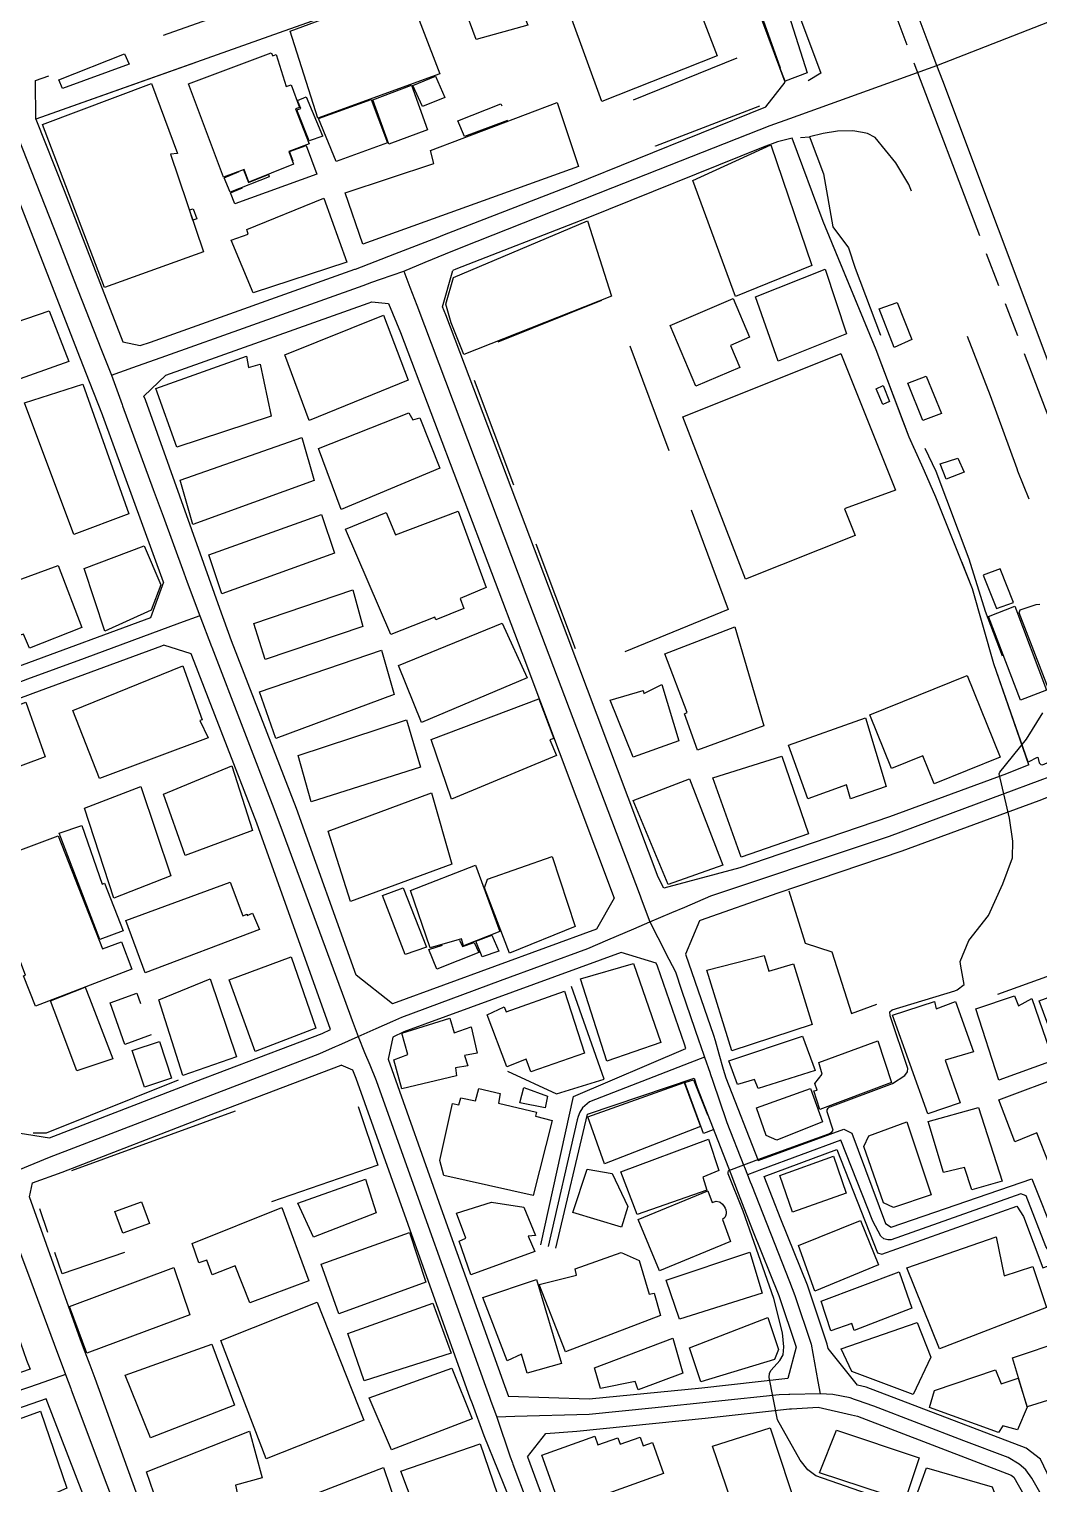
# Model space of a CAD drawing. Header units: millimetres. Extents: x 198785 to 203305, y 542885 to 545889.
# Drawn here: x 201760.7 to 201927, y 545447.5 to 545687 of the extents above; entities that cross this region are included whole.
import ezdxf

# ---------------------------------------------------------------- set-up
doc = ezdxf.new("R2010")
doc.units = ezdxf.units.MM
for name, pattern in [('FENCE_25K', [54.3, 28.7, -9.2, -16.4]), ('HIDDEN_BULD_25K', [28.8, 18.4, -10.4]), ('HIDDEN_IN_25K', [56.5, 36.5, -20]), ('HIDDEN_SIGUNGU_25K', [51.2, 30.4, -3.2, 5.6, -3.2, 5.6, -3.2])]:
    doc.linetypes.add(name, pattern=pattern)
for name, color, linetype in [('A0013114', 253, 'Continuous'), ('A0013117', 253, 'Continuous'), ('A0023214', 253, 'Continuous'), ('A0023217', 253, 'Continuous'), ('A0033324', 253, 'Continuous'), ('A0151224', 253, 'Continuous'), ('B0014111', 253, 'Continuous'), ('B0014112', 253, 'Continuous'), ('B0014113', 253, 'Continuous'), ('B0014114', 253, 'Continuous'), ('B0014116', 253, 'Continuous'), ('B0024120', 253, 'Continuous'), ('C0076117', 253, 'Continuous'), ('F0017111', 253, 'Continuous'), ('F0047224', 253, 'Continuous'), ('G0018113', 253, 'Continuous')]:
    doc.layers.add(name, color=color, linetype=linetype)

msp = doc.modelspace()

# ---------------------------------------------------------------- linework, layer by layer
at = {"layer": 'A0013114'}
for points in [[(201860.96, 545707.6), (201836.18, 545698.55), (201813.52, 545690.52), (201809.36, 545689.05), (201803.59, 545687.01), (201761.77, 545672.19), (201766.43, 545660.46), (201776.11, 545635.54), (201778.96, 545634.94), (201780.65, 545635.47), (201814.32, 545647.46), (201814.46, 545647.51), (201820.92, 545650.01), (201828.06, 545652.78), (201828.81, 545653.07), (201850.23, 545661.4), (201882, 545674.19), (201885.23, 545678.29), (201876.07, 545702.82), (201860.96, 545707.6)], [(201782.81, 545595.93), (201772.81, 545623.34), (201772.76, 545623.48), (201770.64, 545628.92), (201769.16, 545632.72), (201759.45, 545657.71), (201754.69, 545669.69), (201740.97, 545664.83), (201719.81, 545656.99)], [(201925.36, 545565.87), (201919.57, 545582.48), (201916.08, 545594.85), (201910, 545609.94), (201908.15, 545614.22), (201907.73, 545615.19), (201905.61, 545619.81), (201900.2, 545634.21), (201891.46, 545655.35), (201886.37, 545669.05), (201883.95, 545668.47), (201881.58, 545667.56), (201852.44, 545655.82), (201830.98, 545647.48), (201830.45, 545647.27)], [(201820.54, 545526.54), (201814.54, 545531.22), (201804.73, 545558.7), (201794.04, 545586.31), (201792.1, 545591.62), (201789.46, 545599.01), (201779.83, 545625.99), (201779.59, 545626.59), (201783.2, 545630.01), (201816.55, 545641.88), (201817.14, 545642.11)], [(201810.3, 545522.28), (201798.17, 545556.25), (201787.49, 545583.85), (201787.39, 545584.12)], [(201820.6, 545521.05), (201819.8, 545517.4), (201828.76, 545492.17), (201838.98, 545463.64), (201839.64, 545461.86)], [(201851.97, 545412.64), (201851.78, 545413.3), (201841.72, 545440.35), (201837.99, 545449.55), (201835.63, 545455.38), (201833.69, 545460.64), (201833.34, 545461.59), (201823.11, 545490.16), (201814.57, 545514.2), (201814, 545515.58), (201812.07, 545516.41)], [(201842.77, 545451.93), (201846.4, 545442.09), (201856.21, 545415.72), (201859.25, 545414.02)]]:
    msp.add_lwpolyline(points, dxfattribs=at)
at = {"layer": 'A0013117'}
for points in [[(201782.81, 545595.93), (201780.66, 545590.08), (201759.54, 545582.29), (201752.97, 545579.87), (201747.37, 545582.93), (201746.97, 545584.01), (201732.11, 545625.15), (201719.81, 545656.99)], [(201925.36, 545565.87), (201921.68, 545564.38), (201902.4, 545557.29), (201882.05, 545550.41), (201877.76, 545548.89), (201865.21, 545545.55), (201864.31, 545547.36), (201849.3, 545587.18), (201829.3, 545639.99), (201828.78, 545641.27), (201830.45, 545647.27)], [(201817.14, 545642.11), (201819.89, 545641.84), (201821.86, 545637.05), (201841.82, 545584.35), (201857.06, 545543.91), (201854.13, 545538.83), (201820.54, 545526.54)], [(201787.39, 545584.12), (201782.88, 545585.57), (201782.5, 545585.43), (201761.27, 545577.6), (201755.19, 545575.36), (201747.95, 545572.69), (201741.5, 545570.31), (201738.69, 545565.01), (201744.7, 545539.81), (201746.74, 545533.93), (201748.56, 545527.13), (201750.4, 545521.72), (201750.53, 545521.38), (201756.45, 545505.63), (201764.04, 545504.44), (201788.08, 545513.74), (201808.96, 545521.65), (201810.3, 545522.28)], [(201929.07, 545560.79), (201926.97, 545559.94), (201904.4, 545551.64), (201884.01, 545544.74), (201871.21, 545540.22), (201871.11, 545540.18), (201868.8, 545534.67), (201873.39, 545521.37), (201873.65, 545520.46), (201874.29, 545518.28), (201875.01, 545515.78), (201875.43, 545514.32), (201880.74, 545500.72), (201894.84, 545505.88), (201896.21, 545505.2), (201901.71, 545490.34), (201902.66, 545489.75), (201925.84, 545497.67), (201929.73, 545487.94), (201930.62, 545487.3), (201953.37, 545495.4)], [(201844.95, 545486.85), (201850.35, 545511.26), (201868.82, 545519.16), (201868.62, 545519.86), (201864.18, 545532.72), (201863.95, 545533.22), (201858.18, 545534.99), (201822.38, 545521.89), (201820.6, 545521.05)], [(201746.19, 545461.28), (201738.25, 545483.69), (201728.32, 545512.46), (201727.01, 545515.76), (201738.81, 545520.15), (201739.83, 545520.49), (201741.74, 545519.22), (201741.93, 545518.68), (201747.97, 545502.62), (201750.36, 545496.25), (201751.81, 545492.09), (201760.25, 545467.86), (201760.83, 545466.35), (201746.19, 545461.28)], [(201851.97, 545412.64), (201798.69, 545393.01), (201788.75, 545419), (201787.4, 545422.55), (201785.67, 545427.1), (201783.21, 545432.59), (201783.15, 545432.72), (201771.54, 545464.84), (201770.74, 545467.04), (201769.64, 545469.88), (201769.15, 545471.16), (201760.72, 545494.76), (201761.26, 545497.06), (201766.14, 545498.82), (201790.22, 545508.13), (201812.07, 545516.41)], [(201847.43, 545486.29), (201852.65, 545508.37), (201870.24, 545514.29), (201870.69, 545512.72), (201876.23, 545498.51), (201877.47, 545495.34), (201879.85, 545489.23), (201884.17, 545478.47), (201887, 545469.99), (201885.66, 545464.8), (201871.5, 545463.25), (201852.93, 545461.39), (201839.64, 545461.86)], [(201969.93, 545447.9), (201965.13, 545445.67), (201947.12, 545438.67), (201940.81, 545436.64), (201938.29, 545435.83), (201934.33, 545436.52), (201933.68, 545437.9), (201931.08, 545443.44), (201927.26, 545451.55), (201924.88, 545453.33), (201898.57, 545463.41), (201897.1, 545463.74), (201892.28, 545469.76), (201892.11, 545470.46), (201888.86, 545480.2), (201884.5, 545491.07), (201881.76, 545498.09), (201893.7, 545502.53), (201900.4, 545485.49), (201901.1, 545485.29), (201923.35, 545493.19), (201924.47, 545491.5), (201927.63, 545483.05), (201954.36, 545492.56)], [(201763.51, 545461.46), (201749.87, 545456.73), (201747.94, 545455.86), (201746.01, 545455), (201741.59, 545453.01), (201718.12, 545444.26), (201716.8, 545443.81), (201715.02, 545443.08), (201716.97, 545438.08), (201720.31, 545428.85), (201726.96, 545412.56), (201727.55, 545410.83), (201730.53, 545409.66), (201730.96, 545409.84), (201750.64, 545417.15), (201754.3, 545418.51), (201774.36, 545425.96), (201775.55, 545430.19), (201763.51, 545461.46)], [(201842.77, 545451.93), (201845.77, 545455.75), (201850.91, 545456.17), (201872.02, 545458.28), (201885.93, 545459.8), (201886.26, 545459.84), (201890.63, 545460.09), (201896.13, 545458.84), (201897.11, 545458.61), (201922.42, 545448.92), (201922.89, 545448.55), (201926.39, 545442.35), (201923.22, 545438.28), (201894.08, 545427.04), (201860.28, 545414.42), (201859.25, 545414.02)]]:
    msp.add_lwpolyline(points, dxfattribs=at)
at = {"layer": 'A0023214'}
for points in [[(201910.2, 545681.01), (201908.61, 545685.26), (201902.15, 545702.44), (201901.49, 545704.21), (201894.37, 545723.15), (201889.2, 545736.89)], [(201752.53, 545685.28), (201758.17, 545670.92), (201765.4, 545652.52), (201768.07, 545645.73), (201772.63, 545634.13), (201774.23, 545630.05)], [(201774.23, 545630.05), (201777.76, 545631.29), (201783.2, 545633.19), (201796.74, 545638.04), (201815.71, 545644.82), (201817.14, 545645.33), (201818.55, 545645.82), (201822.4, 545647.17), (201825.93, 545648.62), (201829.27, 545649.99), (201832.12, 545651.16), (201856.81, 545660.92), (201882.74, 545671.17), (201885.96, 545672.32), (201910.2, 545681.01)], [(202012.79, 545408.06), (201994.81, 545455.9), (201993.86, 545458.42), (201993.06, 545460.55), (201985.63, 545480.32), (201985.59, 545480.44), (201978.11, 545500.32), (201977.91, 545500.86), (201977.36, 545502.34), (201977.04, 545503.17), (201976.86, 545503.66), (201966.79, 545530.45), (201964.44, 545536.72), (201952.01, 545569.78), (201950.83, 545572.91), (201949.71, 545575.91), (201930.36, 545627.37), (201929.51, 545629.64), (201911.15, 545678.48), (201910.2, 545681.01)], [(201774.23, 545630.05), (201776.01, 545625.2), (201776.08, 545624.99), (201781.11, 545611.23), (201782.74, 545606.79), (201786.14, 545597.47), (201786.7, 545595.93), (201788.79, 545590.41), (201790.74, 545585.34), (201790.78, 545585.24), (201800.98, 545558.7), (201802.51, 545554.57), (201812.63, 545527.2), (201813.89, 545523.78), (201814.87, 545521.13), (201815.94, 545518.51), (201816.78, 545516.45), (201817.84, 545513.87), (201826.4, 545489.92), (201835.83, 545463.56), (201836.52, 545461.73), (201836.7, 545461.26), (201837.74, 545458.46), (201839.9, 545451.93), (201840.28, 545450.92), (201840.35, 545450.72), (201847.44, 545431.92)]]:
    msp.add_lwpolyline(points, dxfattribs=at)
at = {"layer": 'A0023217'}
for points in [[(201910.2, 545681.01), (201931.96, 545689.51), (201953.44, 545697.89), (201971.12, 545704.79), (201973.74, 545705.67), (201977.55, 545706.96), (201980.74, 545708.03)], [(201822.4, 545647.17), (201823.4, 545644.54), (201824.53, 545641.54), (201842.52, 545593.96), (201861.14, 545544.73), (201861.65, 545543.39), (201862.93, 545540)], [(201788.79, 545590.41), (201785.43, 545589.17), (201769.76, 545583.4), (201760.41, 545579.95), (201754.12, 545577.54), (201753.87, 545577.44), (201747.1, 545574.85)], [(201862.93, 545540), (201866.54, 545541.53), (201868.7, 545542.45), (201872.98, 545544.28), (201898.43, 545552.8), (201902.4, 545554.13), (201927.2, 545563.35), (201928.71, 545563.91), (201950.83, 545572.91), (201971.8, 545581.45), (201972.75, 545581.78), (201979.81, 545584.28), (201985.83, 545586.41), (201986.17, 545586.53), (201987.87, 545587.14)], [(201754.87, 545497.52), (201758.98, 545499.19), (201764.04, 545501.25), (201785.07, 545509.32), (201808.59, 545518.35), (201811.14, 545519.48), (201811.71, 545519.73), (201814.87, 545521.13), (201817.87, 545522.47), (201820.57, 545523.68), (201822.06, 545524.34), (201838.3, 545530.33), (201852.72, 545535.65), (201856.01, 545537.05), (201860.3, 545538.88), (201862.93, 545540)], [(201862.93, 545540), (201864.24, 545537.42), (201866.06, 545533.85), (201867.12, 545531.78), (201868.14, 545528.79), (201871.06, 545520.25), (201871.21, 545519.8), (201871.93, 545517.72)], [(201871.93, 545517.72), (201869.51, 545516.78), (201853, 545510.38), (201851.85, 545509.37), (201851.37, 545508.66), (201851.09, 545507.98), (201850.96, 545507.43), (201846.19, 545486.57)], [(201871.93, 545517.72), (201872.83, 545515.1), (201872.85, 545515.04), (201873.28, 545513.77), (201875.5, 545507.31), (201875.62, 545506.97), (201878.42, 545499.84), (201878.5, 545499.63), (201879, 545498.34)], [(201977.36, 545502.34), (201953.86, 545493.98), (201929.96, 545485.47), (201929.1, 545485.58), (201928.57, 545485.9), (201928.13, 545486.54), (201924.87, 545494.91), (201924.03, 545495.24), (201915.5, 545492.21), (201902.68, 545487.66), (201902.14, 545487.65), (201901.47, 545487.82), (201900.98, 545488.27), (201899.63, 545490.72), (201894.39, 545504.06), (201881.33, 545499.21), (201879, 545498.34)], [(201754.87, 545497.52), (201756.32, 545493.44), (201756.39, 545493.25), (201757.24, 545490.84), (201760.96, 545480.85), (201765.38, 545468.98), (201765.64, 545468.28), (201766.69, 545465.47)], [(201879, 545498.34), (201879.44, 545497.23), (201879.64, 545496.73), (201885.9, 545480.78), (201886.8, 545478.47), (201889.48, 545470.46), (201890.58, 545464.34), (201890.96, 545462.29)], [(201766.69, 545465.47), (201762.17, 545463.91), (201754.59, 545461.28), (201750.54, 545459.87), (201747.43, 545458.51), (201747.13, 545458.38), (201744.86, 545457.38)], [(201766.69, 545465.47), (201767.55, 545463.16), (201767.63, 545462.95), (201773.5, 545447.29), (201778.53, 545433.89), (201779.46, 545431.42), (201779.92, 545430.19), (201781.48, 545426.21)], [(201890.96, 545462.29), (201885.98, 545462.17), (201885.8, 545462.17), (201884.19, 545462.13), (201863.27, 545459.96), (201852.93, 545458.88), (201840.69, 545458.54), (201837.74, 545458.46)], [(201931.09, 545438.62), (201930.09, 545440.41), (201928.75, 545442.9), (201928.74, 545442.91), (201927.79, 545444.95), (201925.83, 545448.41), (201924.85, 545449.76), (201923.75, 545450.71), (201921.92, 545451.79), (201914.65, 545454.57), (201899.79, 545460.26), (201897.1, 545461.21), (201896.63, 545461.38), (201895.89, 545461.64), (201893.05, 545462.19), (201890.96, 545462.29)]]:
    msp.add_lwpolyline(points, dxfattribs=at)
at = {"layer": 'A0033324', "linetype": 'HIDDEN_IN_25K', "flags": 128}
for points in [[(201878.32, 545711.27), (201881.69, 545704.92), (201891.09, 545679.77), (201882, 545674.19), (201885.23, 545678.29), (201876.07, 545702.82), (201860.96, 545707.6), (201836.18, 545698.55), (201813.52, 545690.52), (201809.36, 545689.05), (201803.59, 545687.01), (201761.77, 545672.19), (201761.71, 545678.54), (201807.35, 545694.71), (201834.15, 545704.2), (201838.38, 545705.75), (201867.22, 545716.28), (201871.96, 545715.09), (201878.32, 545711.27)], [(201926.72, 545567.09), (201925.22, 545566.28), (201919.57, 545582.48), (201916.08, 545594.85), (201910, 545609.94), (201908.15, 545614.22), (201907.73, 545615.19), (201905.61, 545619.81), (201904.64, 545622.42), (201900.2, 545634.21), (201891.46, 545655.35), (201886.45, 545668.81), (201886.37, 545669.05), (201889.21, 545669.26), (201889.31, 545668.99), (201891.51, 545663.19), (201893.08, 545654.47), (201895.65, 545651), (201896.75, 545647.63), (201907.08, 545620.36), (201910.03, 545614.22), (201915.45, 545599.78), (201918.15, 545591.18), (201923.4, 545577.35), (201926.81, 545567.14), (201926.72, 545567.09)]]:
    msp.add_lwpolyline(points, dxfattribs=at)
at = {"layer": 'A0151224'}
for points in [[(201888.83, 545679.83), (201885.18, 545678.46), (201884.39, 545680.54), (201884.44, 545680.57), (201881.38, 545689.18), (201885.45, 545690.51), (201888.83, 545679.83)], [(201928.27, 545578.14), (201923.99, 545576.52), (201918.71, 545590.29), (201923.05, 545592), (201928.27, 545578.14)]]:
    msp.add_lwpolyline(points, dxfattribs=at)
at = {"layer": 'B0014111'}
for points in [[(201842.83, 545687.66), (201834.29, 545685.32), (201830.25, 545696.33), (201840.74, 545700.19), (201850.24, 545703.41), (201860.81, 545707.29), (201869.47, 545704.62), (201870.56, 545700.68), (201853.31, 545694.47), (201843.97, 545691.15), (201841.85, 545690.19), (201842.83, 545687.66)], [(201868.16, 545697.79), (201874.02, 545682.61), (201855.02, 545675.08), (201849.84, 545689.26), (201849.15, 545689), (201848.7, 545690.33), (201849.05, 545690.48), (201848.77, 545691.12), (201867.71, 545698.08), (201868.16, 545697.79)], [(201828.32, 545679.67), (201808.21, 545672.36), (201803.67, 545686.66), (201822.88, 545693.8), (201828.32, 545679.67)], [(201800.55, 545683.12), (201800.82, 545682.59), (201801.39, 545682.84), (201803.04, 545677.59), (201803.83, 545677.83), (201805.19, 545674.11), (201804.53, 545673.91), (201806.83, 545668.1), (201803.48, 545666.86), (201804.25, 545664.77), (201796.87, 545661.83), (201796.08, 545663.9), (201792.72, 545662.62), (201786.94, 545678.02), (201800.55, 545683.12)], [(201789.41, 545650.35), (201773.08, 545644.47), (201762.87, 545671.3), (201780.86, 545678.06), (201785.11, 545666.56), (201783.95, 545666.41), (201789.41, 545650.35)], [(201826.29, 545670.45), (201819.91, 545668.05), (201817.31, 545675.36), (201823.65, 545677.8), (201826.29, 545670.45)], [(201819.7, 545668.28), (201811.28, 545665.19), (201808.33, 545672.31), (201817.02, 545675.41), (201819.7, 545668.28)], [(201851.15, 545664.39), (201815.67, 545651.58), (201812.73, 545660.05), (201827.35, 545664.91), (201826.81, 545667.01), (201847.66, 545674.94), (201851.15, 545664.39)], [(201889.61, 545648.09), (201877.05, 545643.01), (201869.99, 545662.09), (201882.83, 545667.94), (201889.61, 545648.09)], [(201813.03, 545648.63), (201797.57, 545643.59), (201793.96, 545652.25), (201796.77, 545653.27), (201796.53, 545654.01), (201809.24, 545659.18), (201813.03, 545648.63)], [(201856.59, 545643.02), (201832.28, 545633.42), (201830.2, 545638.66), (201829.34, 545641.75), (201830.56, 545646.12), (201852.66, 545655.44), (201856.59, 545643.02)], [(201895.3, 545636.83), (201884.03, 545632.35), (201880.33, 545642.93), (201891.82, 545647.48), (201895.3, 545636.83)], [(201767.23, 545632.31), (201751, 545626.53), (201748.32, 545633.91), (201753.24, 545635.38), (201752.9, 545636.83), (201763.97, 545640.64), (201767.23, 545632.31)], [(201877.76, 545631.32), (201870.51, 545628.22), (201866.24, 545638.22), (201876.62, 545642.65), (201879.34, 545636.27), (201876.22, 545634.94), (201877.76, 545631.32)], [(201823.14, 545629.21), (201806.82, 545622.56), (201802.8, 545633.38), (201819.06, 545639.91), (201823.14, 545629.21)], [(201896.74, 545603.65), (201878.68, 545596.46), (201868.34, 545623.16), (201894.31, 545633.55), (201894.38, 545633.58), (201903.4, 545611.09), (201895.07, 545608.08), (201894.95, 545608.04), (201896.74, 545603.65)], [(201796.47, 545633.15), (201796.84, 545631.31), (201798.73, 545631.83), (201800.56, 545623.3), (201785.01, 545618.16), (201781.56, 545627.85), (201796.47, 545633.15)], [(201777.11, 545607.2), (201768.05, 545603.81), (201759.92, 545625.46), (201769.54, 545628.56), (201777.11, 545607.2)], [(201823.21, 545623.83), (201823.88, 545622.66), (201825.05, 545622.98), (201828.32, 545614.7), (201812.1, 545607.9), (201808.33, 545617.94), (201823.21, 545623.83)], [(201807.65, 545612.68), (201787.64, 545605.46), (201785.57, 545612.75), (201805.62, 545619.78), (201807.65, 545612.68)], [(201810.98, 545600.72), (201792.4, 545594.05), (201790.29, 545600.45), (201808.84, 545607.11), (201810.98, 545600.72)], [(201831.36, 545607.65), (201835.98, 545595.05), (201831.67, 545593.26), (201832.3, 545591.59), (201827.68, 545589.75), (201827.52, 545590.19), (201820.26, 545587.35), (201812.78, 545604.7), (201819.5, 545607.42), (201821, 545603.74), (201831.36, 545607.65)], [(201780.77, 545591.31), (201773.13, 545587.9), (201769.75, 545598.21), (201779.65, 545601.93), (201782.4, 545595.51), (201780.77, 545591.31)], [(201769.35, 545588.5), (201760.77, 545585.06), (201759.75, 545587.4), (201758.81, 545587.1), (201755.52, 545595.07), (201765.45, 545598.69), (201769.35, 545588.5)], [(201815.67, 545588.66), (201799.55, 545583.23), (201797.69, 545589.15), (201813.99, 545594.66), (201815.67, 545588.66)], [(201842.69, 545580.22), (201825.3, 545572.82), (201821.52, 545582.21), (201838.6, 545589.18), (201842.69, 545580.22)], [(201790.16, 545570.31), (201772.29, 545563.63), (201767.86, 545574.84), (201785.98, 545582.18), (201789.18, 545573.29), (201788.81, 545573.15), (201790.16, 545570.31)], [(201915.18, 545580.58), (201920.61, 545567.15), (201909.74, 545562.76), (201907.88, 545567.36), (201902.7, 545565.27), (201899.13, 545574.1), (201915.18, 545580.58)], [(201864.88, 545579.07), (201867.7, 545569.84), (201860.17, 545567.12), (201856.39, 545576.5), (201861.82, 545578.13), (201861.95, 545577.6), (201864.88, 545579.07)], [(201755.5, 545564.28), (201740.43, 545558.73), (201738.97, 545564.46), (201740.97, 545568.88), (201760.16, 545576.19), (201763.31, 545567.16), (201755.5, 545564.28)], [(201898.41, 545573.63), (201901.86, 545562.32), (201895.98, 545560.25), (201895.32, 545562.57), (201888.92, 545560.27), (201885.78, 545569.12), (201898.41, 545573.63)], [(201889.03, 545554.51), (201877.96, 545550.64), (201873.27, 545563.7), (201884.65, 545567.29), (201889.03, 545554.51)], [(201874.93, 545549.32), (201865.93, 545546.17), (201860.19, 545559.98), (201869.43, 545563.58), (201874.93, 545549.32)], [(201830.28, 545549.51), (201813.63, 545543.39), (201809.94, 545554.97), (201826.98, 545561.28), (201830.28, 545549.51)], [(201765.49, 545554.19), (201772.75, 545535.56), (201775.88, 545536.74), (201777.61, 545532.24), (201761.72, 545526.14), (201759.75, 545531.1), (201760.1, 545531.26), (201753.11, 545549.58), (201765.49, 545554.19)], [(201769.34, 545555.87), (201772.73, 545546.22), (201773.09, 545546.37), (201776.18, 545538.53), (201772.32, 545537.1), (201765.65, 545554.62), (201769.34, 545555.87)], [(201850.64, 545539.23), (201839.8, 545534.87), (201835.69, 545545.63), (201836.2, 545547.02), (201846.82, 545550.75), (201850.64, 545539.23)], [(201793.77, 545546.57), (201795.86, 545540.99), (201796.58, 545541.29), (201796.62, 545541.08), (201797.47, 545541.45), (201798.64, 545538.74), (201779.79, 545531.64), (201776.64, 545540.22), (201793.77, 545546.57)], [(201807.91, 545522.48), (201797.94, 545518.64), (201793.62, 545530.48), (201803.85, 545534.27), (201807.91, 545522.48)], [(201864.73, 545520.15), (201855.86, 545517.05), (201851.48, 545530.62), (201860.21, 545533.14), (201864.73, 545520.15)], [(201881.74, 545534.49), (201882.54, 545531.88), (201886.58, 545533.08), (201889.63, 545523.13), (201876.4, 545518.78), (201872.3, 545532.05), (201881.74, 545534.49)], [(201794.83, 545517.78), (201785.99, 545514.72), (201782.03, 545527.16), (201790.51, 545530.64), (201794.83, 545517.78)], [(201774.48, 545517.44), (201768.55, 545515.47), (201764.83, 545525.43), (201764.19, 545527.03), (201769.94, 545529.27), (201770.61, 545527.42), (201774.48, 545517.44)], [(201848.84, 545528.59), (201852.16, 545518.41), (201843.34, 545515.33), (201842.57, 545517.42), (201839.39, 545516.16), (201836.11, 545524.69), (201838.95, 545526), (201839.25, 545525.19), (201848.84, 545528.59)], [(201922.97, 545527.84), (201923.63, 545526.21), (201925.82, 545527.38), (201929.35, 545517.16), (201920.42, 545513.97), (201916.63, 545525.67), (201922.97, 545527.84)], [(201944.35, 545505.87), (201928.67, 545500.11), (201926.65, 545505.26), (201923.01, 545503.81), (201920.42, 545510.71), (201931.56, 545514.87), (201927.02, 545527), (201935.04, 545529.99), (201944.35, 545505.87)], [(201784.16, 545514.26), (201779.69, 545512.77), (201777.67, 545518.82), (201782.14, 545520.31), (201784.16, 545514.26)], [(201895.25, 545495.35), (201886.41, 545492.22), (201884.31, 545498.22), (201893.17, 545501.45), (201895.25, 545495.35)], [(201919.95, 545488.16), (201921.26, 545481.7), (201926, 545483.27), (201928.25, 545476.51), (201910.64, 545469.68), (201905.27, 545483.02), (201919.95, 545488.16)], [(201787.16, 545475.3), (201770.2, 545469.01), (201767.33, 545476.67), (201784.52, 545483.11), (201787.16, 545475.3)], [(201907.26, 545451.76), (201904.93, 545444.65), (201890.86, 545449.26), (201893.65, 545456.29), (201907.26, 545451.76)]]:
    msp.add_lwpolyline(points, dxfattribs=at)
at = {"layer": 'B0014112'}
for points in [[(201820.82, 545577.43), (201801.31, 545570.18), (201798.62, 545577.88), (201818.73, 545584.75), (201820.82, 545577.43)], [(201825.16, 545565.46), (201807.16, 545559.8), (201805, 545567.41), (201822.83, 545573.3), (201825.16, 545565.46)], [(201797.49, 545555.08), (201786.36, 545550.95), (201782.84, 545561.04), (201794.07, 545565.71), (201797.49, 545555.08)], [(201784.05, 545547.59), (201774.65, 545543.9), (201769.8, 545558.76), (201779.06, 545562.31), (201784.05, 545547.59)], [(201838.21, 545538.41), (201832.22, 545536.07), (201831.91, 545537.2), (201826.74, 545535.73), (201823.52, 545545.17), (201834.19, 545549.33), (201838.21, 545538.41)], [(201826.12, 545535.83), (201822.64, 545534.61), (201818.91, 545544.36), (201822.27, 545545.59), (201826.12, 545535.83)], [(201909.78, 545526.92), (201910.08, 545525.7), (201913.28, 545526.91), (201916.2, 545518.61), (201911.55, 545517.23), (201914.04, 545510.21), (201908.69, 545508.4), (201902.86, 545524.65), (201909.78, 545526.92)], [(201890.17, 545515.54), (201880.77, 545512.56), (201880.17, 545514.04), (201877.38, 545513.23), (201875.92, 545517.12), (201888.05, 545521.2), (201890.17, 545515.54)], [(201902.74, 545513.55), (201890.89, 545509.14), (201889.92, 545512.21), (201890.45, 545512.32), (201890.11, 545513.37), (201891.31, 545514.93), (201890.75, 545516.83), (201900.49, 545520.44), (201902.74, 545513.55)], [(201871.28, 545506.3), (201855.45, 545500.15), (201852.69, 545507.92), (201868.56, 545513.58), (201871.28, 545506.3)], [(201891.37, 545507.07), (201883.84, 545504.08), (201882.08, 545504.84), (201880.49, 545509.39), (201889.39, 545512.56), (201891.37, 545507.07)], [(201917.05, 545509.47), (201920.95, 545497.3), (201915.97, 545495.89), (201914.76, 545499.56), (201911.26, 545498.75), (201908.74, 545507.14), (201917.05, 545509.47)], [(201872.29, 545495.85), (201860.85, 545491.8), (201858.13, 545498.83), (201872.56, 545504.22), (201874.26, 545499.09), (201871.62, 545497.99), (201872.29, 545495.85)], [(201859.31, 545493.12), (201858.25, 545489.76), (201850.23, 545492.13), (201852.6, 545499.28), (201856.73, 545498.55), (201859.31, 545493.12)], [(201872.45, 545495.72), (201873.2, 545493.81), (201873.83, 545494.02), (201874.35, 545493.9), (201874.49, 545493.85), (201874.91, 545493.55), (201875.17, 545493.16), (201875.33, 545492.88), (201875.42, 545492.59), (201875.48, 545492.21), (201875.47, 545491.91), (201875.39, 545491.57), (201875.25, 545491.35), (201874.86, 545490.98), (201876.22, 545487.39), (201864.51, 545482.56), (201861.01, 545490.99), (201872.45, 545495.72)], [(201802.29, 545492.95), (201806.76, 545480.92), (201797.05, 545477.29), (201794.61, 545483.35), (201790.85, 545481.9), (201789.96, 545484.3), (201788.62, 545483.84), (201787.52, 545487.07), (201802.29, 545492.95)], [(201843.95, 545485.73), (201833.44, 545481.88), (201831.53, 545487.45), (201832.62, 545487.91), (201831.08, 545492.02), (201836.84, 545493.85), (201842.15, 545493.03), (201844.07, 545488.37), (201842.88, 545488.23), (201843.95, 545485.73)], [(201900.57, 545483.55), (201890.09, 545479.21), (201887.38, 545486.72), (201897.61, 545490.84), (201900.57, 545483.55)], [(201861.18, 545484.27), (201862.81, 545478.68), (201863.62, 545478.87), (201864.66, 545475.18), (201849.03, 545469.23), (201844.69, 545480.31), (201850.86, 545481.85), (201850.63, 545482.88), (201858.18, 545485.55), (201861.18, 545484.27)], [(201881.4, 545478.89), (201867.81, 545474.58), (201865.62, 545481), (201879.36, 545485.6), (201881.4, 545478.89)], [(201906.09, 545476.41), (201896.58, 545472.74), (201896.2, 545473.9), (201892.71, 545472.65), (201891.11, 545477.55), (201903.99, 545482.41), (201906.09, 545476.41)], [(201844.25, 545481.12), (201848.39, 545467.31), (201842.73, 545465.71), (201841.79, 545468.83), (201839.44, 545467.74), (201835.42, 545478.16), (201844.25, 545481.12)], [(201830.17, 545468.97), (201815.84, 545464.44), (201813.2, 545472.22), (201827.16, 545477.2), (201830.17, 545468.97)], [(201868.34, 545465.68), (201860.99, 545462.93), (201860.48, 545464.34), (201854.8, 545463.17), (201853.81, 545466.55), (201866.68, 545471.45), (201868.34, 545465.68)], [(201794.96, 545446.01), (201789.77, 545444.24), (201789.38, 545445.19), (201782.41, 545442.42), (201780, 545449.43), (201796.99, 545456.17), (201799.06, 545448.45), (201794.69, 545447.26), (201794.96, 545446.01)], [(201837.77, 545445.9), (201825.02, 545441.25), (201821.9, 545449.54), (201834.95, 545454.05), (201837.77, 545445.9)], [(201822.16, 545440.93), (201807.37, 545434.82), (201803.82, 545444.3), (201819.07, 545450.17), (201822.16, 545440.93)]]:
    msp.add_lwpolyline(points, dxfattribs=at)
at = {"layer": 'B0014113'}
for points in [[(201881.67, 545572.31), (201870.79, 545568.27), (201868.6, 545574.27), (201869.09, 545574.5), (201865.41, 545584.17), (201876.89, 545588.61), (201881.67, 545572.31)], [(201847.53, 545567.41), (201830.25, 545560.24), (201826.89, 545570.02), (201844.66, 545576.76), (201847.11, 545570.23), (201846.46, 545569.99), (201847.53, 545567.41)], [(201829.99, 545524.15), (201830.7, 545521.75), (201833.48, 545522.75), (201834.47, 545518.4), (201832.41, 545517.99), (201832.96, 545516.33), (201830.92, 545515.99), (201831.06, 545514.67), (201822.08, 545512.49), (201820.73, 545517.29), (201823.06, 545518.19), (201822.08, 545521.69), (201829.99, 545524.15)], [(201838.25, 545511.75), (201837.97, 545510.15), (201844.25, 545508.67), (201844.09, 545508.02), (201846.84, 545507.3), (201843.69, 545494.94), (201828.98, 545498.27), (201828.34, 545500.74), (201830.4, 545510.09), (201831.47, 545509.9), (201831.79, 545511.06), (201834.21, 545510.53), (201834.74, 545512.58), (201838.25, 545511.75)], [(201909.24, 545495.04), (201903.02, 545493), (201901.4, 545493.72), (201898.15, 545503.01), (201898.99, 545504.76), (201905.22, 545507.06), (201909.24, 545495.04)], [(201817.87, 545492.12), (201807.53, 545488.1), (201804.93, 545493.7), (201816.09, 545497.62), (201817.87, 545492.12)], [(201826.03, 545480.7), (201811.69, 545475.49), (201808.76, 545483.62), (201823.35, 545488.87), (201826.03, 545480.7)], [(201815.83, 545457.98), (201799.74, 545451.61), (201792.25, 545471.1), (201808.15, 545477.4), (201815.83, 545457.98)], [(201883.46, 545467.95), (201871.31, 545464.27), (201869.44, 545469.85), (201882.36, 545474.87), (201884.13, 545469.58), (201883.46, 545467.95)], [(201909.22, 545468.31), (201906.3, 545462.18), (201896.17, 545465.95), (201894.44, 545469.68), (201906.94, 545474.04), (201909.22, 545468.31)], [(201794.49, 545460.44), (201780.65, 545455.03), (201776.49, 545465.37), (201790.78, 545470.45), (201794.49, 545460.44)], [(201931.13, 545471.1), (201932.29, 545465.8), (201933.59, 545466.17), (201934.08, 545462.94), (201925.07, 545460.13), (201923.63, 545464.91), (201922.66, 545468.21), (201931.13, 545471.1)], [(201833.63, 545458.19), (201820.39, 545453.09), (201816.68, 545461.63), (201830.3, 545466.54), (201833.63, 545458.19)], [(201919.83, 545466.23), (201920.79, 545463.93), (201923.59, 545464.89), (201925.06, 545460.11), (201923.45, 545456.38), (201921.08, 545457.04), (201920.34, 545455.91), (201909, 545460.04), (201909.81, 545462.87), (201919.83, 545466.23)], [(201764.76, 545444.04), (201758.28, 545441.73), (201753.15, 545456.05), (201762.55, 545459.42), (201766.91, 545446.76), (201764.16, 545445.55), (201764.76, 545444.04)], [(201887.43, 545442.39), (201877.45, 545438.95), (201875.31, 545444.5), (201876.26, 545444.86), (201873.22, 545453.66), (201882.73, 545456.72), (201887.43, 545442.39)], [(201853.84, 545455.32), (201854.36, 545453.88), (201857.63, 545455.05), (201858.01, 545453.99), (201861.32, 545455.18), (201861.84, 545453.75), (201863.35, 545454.29), (201865.18, 545449.2), (201848.36, 545443.16), (201845.12, 545452.19), (201853.84, 545455.32)], [(201921.87, 545439.96), (201911.81, 545435.72), (201909.3, 545443.13), (201906.32, 545444.19), (201908.5, 545450.09), (201919.3, 545446.96), (201921.87, 545439.96)]]:
    msp.add_lwpolyline(points, dxfattribs=at)
at = {"layer": 'B0014114', "linetype": 'HIDDEN_BULD_25K', "flags": 128}
msp.add_lwpolyline([(201880.98, 545674.35), (201863.86, 545667.73), (201862.33, 545671.68), (201860.98, 545671.26), (201859.59, 545675.12), (201877.82, 545682.47), (201880.98, 545674.35)], dxfattribs=at)
at = {"layer": 'B0014116', "linetype": 'HIDDEN_BULD_25K', "flags": 128}
for points in [[(201829.15, 545675.78), (201825.5, 545674.26), (201823.87, 545677.71), (201827.64, 545679.24), (201829.15, 545675.78)], [(201809.06, 545669.4), (201806.83, 545668.61), (201804.8, 545673.74), (201805.42, 545673.97), (201804.9, 545675.25), (201806.32, 545675.85), (201809.06, 545669.4)], [(201839.46, 545671.97), (201832.41, 545669.31), (201831.27, 545671.9), (201838.4, 545674.72), (201839.46, 545671.97)], [(201808.06, 545663.15), (201794.58, 545658.27), (201793.87, 545660.07), (201800.78, 545662.89), (201800.6, 545663.27), (201804.4, 545664.74), (201803.56, 545666.88), (201806.3, 545667.85), (201808.06, 545663.15)], [(201796, 545663.85), (201796.81, 545661.75), (201800.09, 545663.06), (201800.24, 545662.7), (201793.78, 545660.15), (201792.8, 545662.54), (201796, 545663.85)], [(201788.32, 545655.8), (201787.66, 545655.56), (201787.08, 545657.25), (201787.71, 545657.44), (201788.32, 545655.8)], [(201875.83, 545591.43), (201852.9, 545582.11), (201851.62, 545582.43), (201832.44, 545633.32), (201856.6, 545643.02), (201875.83, 545591.43)], [(201838.02, 545535.21), (201835.29, 545534.24), (201834.28, 545536.83), (201836.89, 545537.84), (201838.02, 545535.21)], [(201831.55, 545537.02), (201832.05, 545535.93), (201833.96, 545536.59), (201834.76, 545534.95), (201827.81, 545532.2), (201826.5, 545535.45), (201831.55, 545537.02)], [(201780.78, 545521.41), (201776.43, 545519.8), (201774.06, 545526.66), (201778.44, 545528.29), (201780.78, 545521.41)], [(201873.37, 545505.75), (201871.75, 545505.15), (201868.69, 545513.58), (201870.11, 545514), (201873.37, 545505.75)], [(201846.05, 545511.33), (201845.67, 545509.4), (201841.52, 545510.2), (201842.14, 545512.71), (201846.05, 545511.33)], [(201780.52, 545490.33), (201776.11, 545488.74), (201774.81, 545492.33), (201779.22, 545493.92), (201780.52, 545490.33)]]:
    msp.add_lwpolyline(points, dxfattribs=at)
at = {"layer": 'B0024120', "linetype": 'FENCE_25K', "flags": 128}
for points in [[(201926.81, 545567.14), (201927.03, 545566.21), (201927.34, 545565.93), (201927.59, 545565.88), (201935.41, 545569.17), (201938.76, 545572.73), (201938.76, 545573.26), (201937.68, 545578.31), (201932.02, 545592.65), (201927.04, 545605.55), (201923.54, 545614.22), (201923.39, 545614.6), (201919.01, 545626.64), (201905.57, 545661.45), (201903.41, 545664.97), (201900.03, 545669.17), (201898.74, 545669.81), (201897.96, 545670.01), (201896.33, 545670.24), (201893.85, 545670.19), (201891.46, 545669.85), (201889.21, 545669.26)], [(201885.83, 545545.11), (201888.52, 545536.48), (201892.87, 545535.07), (201896.15, 545524.93), (201912.89, 545531.12), (201914.09, 545528.07)], [(201920.24, 545528.11), (201937.86, 545534.51)], [(201785.22, 545513.97), (201763.48, 545505.21), (201761.34, 545505.2)], [(201767.72, 545499.06), (201812.92, 545515.5), (201818.09, 545499.93), (201766.13, 545482.04), (201764.92, 545485.56)], [(201763.79, 545488.86), (201762.45, 545492.78)]]:
    msp.add_lwpolyline(points, dxfattribs=at)
at = {"layer": 'C0076117'}
for points in [[(201766.19, 545677.21), (201765.6, 545678.68), (201776.41, 545682.96), (201777.18, 545681.23), (201766.19, 545677.21)], [(201903.15, 545634.59), (201900.66, 545640.97), (201903.66, 545641.99), (201906.08, 545635.9), (201903.15, 545634.59)], [(201907.89, 545622.56), (201905.4, 545628.73), (201908.45, 545629.89), (201910.93, 545623.73), (201907.89, 545622.56)], [(201901.28, 545625.18), (201900.17, 545627.77), (201901.34, 545628.32), (201902.4, 545625.69), (201901.28, 545625.18)], [(201911.71, 545612.89), (201910.74, 545615.41), (201913.66, 545616.39), (201914.7, 545614.04), (201911.71, 545612.89)], [(201920.59, 545598.13), (201917.82, 545597.08), (201920.03, 545591.61), (201922.8, 545592.61), (201920.59, 545598.13)]]:
    msp.add_lwpolyline(points, dxfattribs=at)
at = {"layer": 'F0017111', "elevation": 20}
for points in [[(201928.57, 545578.41), (201923.76, 545590.89), (201923.93, 545591.4), (201926.56, 545592.26), (201927.13, 545592.34)], [(201908.52, 545442.43), (201890.24, 545448.79), (201888.96, 545449.76), (201887.68, 545451.39), (201883.94, 545458.01), (201882.56, 545464.96), (201882.61, 545465.68), (201882.92, 545466.19), (201884.35, 545467.77), (201884.86, 545468.74), (201884.96, 545470.02), (201884.76, 545472.32), (201883.33, 545477.99), (201878.3, 545492.4), (201875.81, 545498.52), (201875.81, 545498.79), (201875.87, 545499), (201875.95, 545499.07), (201881.32, 545501.08), (201892.37, 545505.12), (201892.88, 545505.37), (201893.09, 545505.72), (201892.1, 545508.72), (201892.14, 545509.08), (201892.26, 545509.34), (201892.46, 545509.49), (201892.63, 545509.57), (201902.88, 545513.42), (201904.91, 545514.71), (201905.33, 545515.33), (201905.39, 545515.89), (201902.52, 545524.53), (201902.47, 545525.19), (201902.83, 545525.55), (201913.16, 545528.66), (201913.56, 545528.8), (201914.66, 545529.69), (201914.12, 545532.69), (201914.05, 545533.48), (201915.47, 545536.96), (201918.67, 545541.05), (201921.04, 545546.25), (201922.66, 545550.58), (201922.72, 545553.32), (201922.15, 545557.09), (201920.44, 545564.41), (201920.55, 545564.65), (201924.93, 545570.11), (201927.62, 545574.44)]]:
    msp.add_lwpolyline(points, dxfattribs=at)
at = {"layer": 'F0047224'}
msp.add_lwpolyline([(201839.45, 545515.4), (201847.53, 545511.7), (201855.37, 545514.11), (201850.04, 545529.39)], dxfattribs=at)
at = {"layer": 'G0018113', "linetype": 'HIDDEN_SIGUNGU_25K', "flags": 128}
msp.add_lwpolyline([(202354.17, 544504.48), (202354.17, 544504.48), (202210.54, 544881.61), (202164.93, 545001.37), (201885.51, 545736.47), (201828.81, 545885.31)], dxfattribs=at)

doc.saveas('drawing.dxf')
